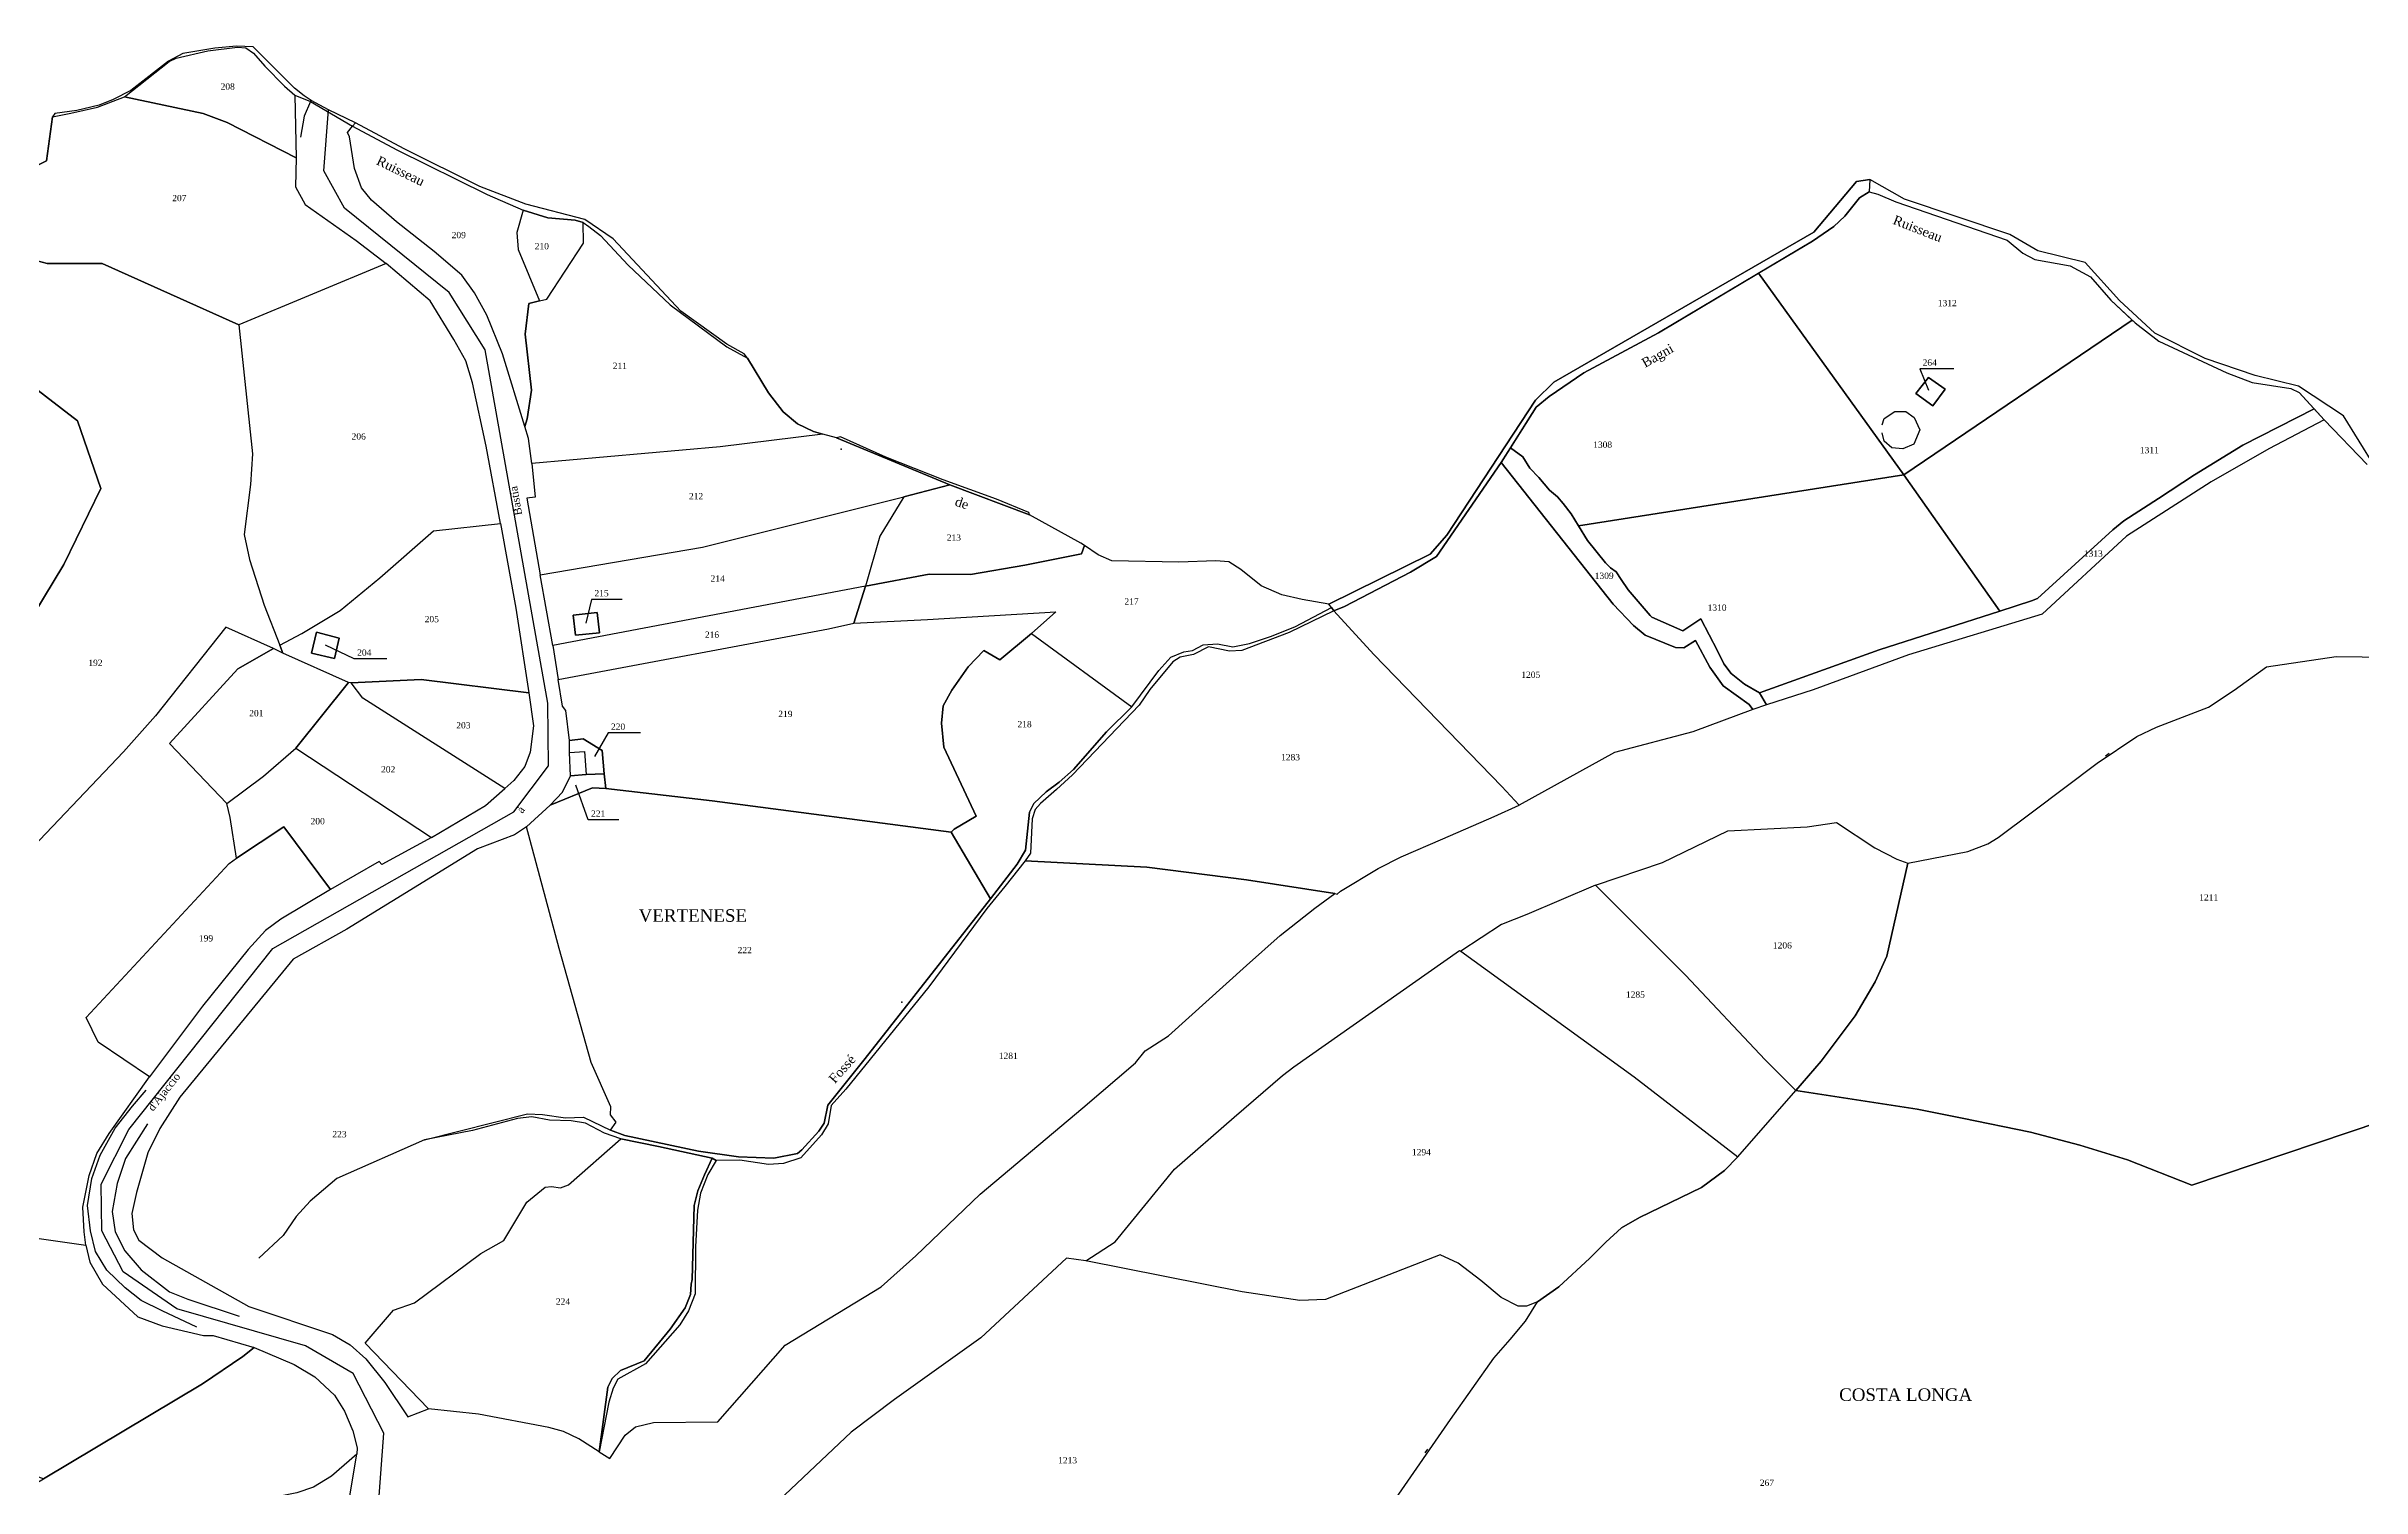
# Model space of a CAD drawing. Extents: x 1206804 to 1210977, y 6152742 to 6157901.
# Drawn here: x 1207982 to 1208721, y 6155257 to 6155716 of the extents above; entities that cross this region are included whole.
import ezdxf

# ---------------------------------------------------------------- set-up
doc = ezdxf.new("R2010")
doc.units = 0
doc.linetypes.add('CONTINU', pattern=[0])
doc.layers.get('0').update_dxf_attribs({"linetype": 'CONTINU'})
for name, color, linetype in [('1FLECHEFL', 7, 'CONTINU'), ('1LIEUDIT', 7, 'CONTINU'), ('1PARCELLE', 7, 'CONTINU'), ('1SUBDSECT', 7, 'CONTINU'), ('1TRONFLUV', 7, 'CONTINU'), ('1TROUPARCELLE', 7, 'CONTINU'), ('1ZONCOMM', 7, 'CONTINU'), ('3BATIDUR', 7, 'CONTINU'), ('3FISCLINE', 7, 'CONTINUOUS'), ('3FLECHEPAR', 7, 'CONTINU'), ('3LIEUDITTEX', 7, 'CONTINU'), ('3MURNONMI', 7, 'CONTINU'), ('3PARCELLETEX', 7, 'CONTINU'), ('3PONT', 7, 'CONTINU'), ('3SENTIER', 7, 'CONTINU'), ('3TOPOLINE', 7, 'CONTINU'), ('3TRONFLUVTEX', 7, 'CONTINU'), ('3ZONCOMMTEX', 7, 'CONTINU')]:
    doc.layers.add(name, color=color, linetype=linetype)
doc.styles.get("Standard").update_dxf_attribs({"font": 'Times New Roman'})

# ---------------------------------------------------------------- blocks, each defined once
blk = doc.blocks.new('MURNOMI')
blk.add_line((-0.75, 0.5), (0.75, 0.5))
blk = doc.blocks.new('FLECHRU1')
blk.add_point((0, 0))

msp = doc.modelspace()

# ---------------------------------------------------------------- linework, layer by layer
at = {"layer": '1LIEUDIT'}
for points in [[(1208724.78, 6155582.36), (1208714.77, 6155598.55), (1208700.48, 6155607.96), (1208686.61, 6155611.38), (1208670.63, 6155616.81), (1208654.61, 6155624.9), (1208643.4, 6155635.27), (1208632.36, 6155647.38), (1208617.36, 6155651.14), (1208608.44, 6155656.32), (1208574.82, 6155667.66), (1208563.77, 6155673.92), (1208559.46, 6155673.27), (1208545.91, 6155657.07), (1208463.01, 6155609.24), (1208457.1, 6155603.51), (1208428.86, 6155560.48), (1208423.58, 6155554.35), (1208391.17, 6155538.4), (1208382.73, 6155539.89), (1208376.18, 6155541.44), (1208369.59, 6155544.31), (1208363.13, 6155549.51), (1208359.34, 6155551.93), (1208355.17, 6155552.22), (1208343.37, 6155551.78), (1208322.04, 6155552.21), (1208317.65, 6155554.2), (1208313.32, 6155557.14), (1208312.17, 6155557.93), (1208295.71, 6155566.92), (1208295.52, 6155567.66), (1208285.23, 6155571.91), (1208268.26, 6155578.12), (1208249.96, 6155585.33), (1208235.48, 6155591.85), (1208234.18, 6155591.44), (1208229.86, 6155592.66), (1208226.9, 6155593.53), (1208221.82, 6155595.9), (1208217.22, 6155599.82), (1208212.48, 6155605.87), (1208205.8, 6155616.9), (1208204.72, 6155618.26), (1208199.25, 6155621.38), (1208184.61, 6155631.92), (1208162.96, 6155654.93), (1208153.98, 6155661.18), (1208135.15, 6155666.03), (1208120.43, 6155671.66), (1208096.36, 6155683.67), (1208080.78, 6155692.01), (1208072.2, 6155696.11), (1208066.65, 6155699.13), (1208064.48, 6155700.54), (1208061.4, 6155703.03), (1208048.18, 6155716.17), (1208042.87, 6155716.39), (1208035.96, 6155715.83), (1208025.81, 6155714.07), (1208021.19, 6155711.67), (1208009.21, 6155702.31), (1208003.52, 6155699.46), (1207999.09, 6155697.66), (1207991.92, 6155695.9), (1207984.93, 6155694.98), (1207984.24, 6155693.88), (1207982.31, 6155679.8), (1207971.58, 6155674.44)], [(1208412.56, 6155253.13), (1208429.98, 6155278.34), (1208443.79, 6155297.87), (1208449.03, 6155303.82), (1208453.92, 6155309.67), (1208457.78, 6155315.9), (1208464.57, 6155320.67), (1208474.47, 6155329.8), (1208479.51, 6155334.92), (1208484.59, 6155339.43), (1208490.26, 6155342.78), (1208510.11, 6155352.34), (1208517.43, 6155357.79), (1208521.6, 6155362.09), (1208540.17, 6155383.25), (1208548.18, 6155392.66), (1208559.06, 6155407.06), (1208565.46, 6155417.99), (1208569.18, 6155426.1), (1208575.85, 6155455.8), (1208594.95, 6155459.48), (1208601.35, 6155462.02), (1208604.65, 6155464.02), (1208615.6, 6155472.22), (1208636.24, 6155487.72), (1208648.94, 6155496.21), (1208655.18, 6155499.24), (1208671.75, 6155505.54), (1208679.95, 6155510.97), (1208690.21, 6155518.43), (1208712.48, 6155521.7), (1208737.48, 6155521.45)], [(1208412.56, 6155253.13), (1208429.98, 6155278.34), (1208443.79, 6155297.87), (1208449.03, 6155303.82), (1208453.92, 6155309.67), (1208457.78, 6155315.9), (1208464.57, 6155320.67), (1208474.47, 6155329.8), (1208479.51, 6155334.92), (1208484.59, 6155339.43), (1208490.26, 6155342.78), (1208510.11, 6155352.34), (1208517.43, 6155357.79), (1208521.6, 6155362.09), (1208540.17, 6155383.25), (1208548.18, 6155392.66), (1208559.06, 6155407.06), (1208565.46, 6155417.99), (1208569.18, 6155426.1), (1208575.85, 6155455.8), (1208594.95, 6155459.48), (1208601.35, 6155462.02), (1208604.65, 6155464.02), (1208615.6, 6155472.22), (1208636.24, 6155487.72), (1208648.94, 6155496.21), (1208655.18, 6155499.24), (1208671.75, 6155505.54), (1208679.95, 6155510.97), (1208690.21, 6155518.43), (1208712.48, 6155521.7), (1208737.48, 6155521.45)]]:
    msp.add_lwpolyline(points, dxfattribs=at)
at = {"layer": '1PARCELLE'}
for points in [[(1208061.94, 6155680.76), (1208039.88, 6155692.06), (1208032.26, 6155694.97), (1208007.12, 6155700.31), (1208021.37, 6155711.53), (1208023.61, 6155712.63), (1208033.76, 6155714.91), (1208043.21, 6155716.08), (1208045.86, 6155715.88), (1208048.33, 6155714.21), (1208051.89, 6155710.05), (1208058.15, 6155703.62), (1208061.51, 6155700.82), (1208061.94, 6155680.76)], [(1207950.01, 6155660.86), (1207965.56, 6155671.19), (1207971.58, 6155674.44), (1207982.31, 6155679.8), (1207984.24, 6155693.88), (1207990.02, 6155695.06), (1207998.54, 6155696.96), (1208007.12, 6155700.31), (1208032.26, 6155694.97), (1208039.88, 6155692.06), (1208061.94, 6155680.76), (1208061.66, 6155671.59), (1208064.72, 6155665.97), (1208081.04, 6155654.46), (1208090.6, 6155647.06), (1208043.6, 6155627.5), (1208000.08, 6155647.11), (1207982.51, 6155647.07), (1207977.76, 6155648.42), (1207961.04, 6155655.81), (1207950.01, 6155660.86)], [(1208134.87, 6155595.14), (1208127.7, 6155618.27), (1208122.69, 6155630.65), (1208118.8, 6155637.78), (1208114.69, 6155643.33), (1208105.89, 6155650.97), (1208093.93, 6155660.43), (1208085.9, 6155667.31), (1208082.69, 6155671.27), (1208080.51, 6155677.4), (1208078.88, 6155687.46), (1208078.23, 6155688.87), (1208079.85, 6155690.94), (1208094.03, 6155683.34), (1208122.77, 6155669.07), (1208134.32, 6155664.07), (1208132.3, 6155656.94), (1208132.72, 6155651.57), (1208139.55, 6155635.15), (1208136.11, 6155634.32), (1208134.98, 6155624.53), (1208136.93, 6155606.72), (1208135.56, 6155597.51), (1208134.87, 6155595.14)], [(1208134.32, 6155664.07), (1208132.3, 6155656.94), (1208132.72, 6155651.57), (1208139.55, 6155635.15), (1208141.79, 6155635.69), (1208153.53, 6155653.6), (1208153.4, 6155660.16), (1208150.85, 6155660.89), (1208142.14, 6155661.7), (1208134.32, 6155664.07)], [(1208528.21, 6155644), (1208545.43, 6155654.27), (1208552.29, 6155658.93), (1208555.78, 6155662.17), (1208560.46, 6155668.06), (1208563.54, 6155669.93), (1208566.25, 6155669.22), (1208572.05, 6155666.72), (1208607.5, 6155654.55), (1208612.52, 6155650.44), (1208616.38, 6155648.42), (1208627.62, 6155646.4), (1208634.16, 6155642.82), (1208640.58, 6155635.36), (1208647.37, 6155629.06), (1208574.63, 6155579.69), (1208528.21, 6155644)], [(1208205.8, 6155616.9), (1208212.48, 6155605.87), (1208217.22, 6155599.82), (1208221.82, 6155595.9), (1208226.9, 6155593.53), (1208229.86, 6155592.66), (1208197.11, 6155588.65), (1208137.06, 6155583.26), (1208135.94, 6155591.28), (1208134.87, 6155595.14), (1208135.56, 6155597.51), (1208136.93, 6155606.72), (1208134.98, 6155624.53), (1208136.11, 6155634.32), (1208139.55, 6155635.15), (1208141.79, 6155635.69), (1208153.53, 6155653.6), (1208153.4, 6155660.16), (1208155.19, 6155658.93), (1208158.95, 6155656.06), (1208167.74, 6155646.57), (1208181.17, 6155633.95), (1208199.24, 6155620.53), (1208205.8, 6155616.9)], [(1208043.6, 6155627.5), (1208048.01, 6155586.39), (1208047.32, 6155576.62), (1208045.29, 6155560.65), (1208047.05, 6155552.71), (1208051.69, 6155538.15), (1208056.73, 6155525.39), (1208063.74, 6155529.03), (1208075.88, 6155536.38), (1208088.6, 6155546.84), (1208105.66, 6155561.86), (1208127.08, 6155564.21), (1208122.54, 6155588.82), (1208118.16, 6155609.06), (1208115.98, 6155616.07), (1208112.2, 6155622.9), (1208104.63, 6155635.24), (1208090.6, 6155647.06), (1208043.6, 6155627.5)], [(1208470.82, 6155563.38), (1208468.51, 6155567.25), (1208465.98, 6155570.51), (1208464.09, 6155572.67), (1208461.62, 6155574.79), (1208458.16, 6155578.85), (1208455.35, 6155581.81), (1208453.07, 6155585.38), (1208449.17, 6155588.28), (1208457.38, 6155601.22), (1208461.51, 6155604.71), (1208472.57, 6155612.19), (1208496.32, 6155624.98), (1208528.21, 6155644), (1208574.63, 6155579.69), (1208470.82, 6155563.38)], [(1208574.63, 6155579.69), (1208647.37, 6155629.06), (1208648.33, 6155628.16), (1208655.92, 6155622.32), (1208677.59, 6155612.24), (1208685.7, 6155609.09), (1208697.96, 6155607.24), (1208700.62, 6155605.97), (1208705.41, 6155600.76), (1208682.69, 6155589.12), (1208667.27, 6155579.64), (1208655.75, 6155572.17), (1208644.76, 6155565.02), (1208641.23, 6155562.17), (1208617.25, 6155540.26), (1208615.29, 6155539.54), (1208605.18, 6155536.2), (1208574.63, 6155579.69)], [(1208578.42, 6155605.65), (1208582.42, 6155610.78), (1208587.79, 6155607.02), (1208583.83, 6155601.72), (1208578.42, 6155605.65)], [(1208605.18, 6155536.2), (1208615.29, 6155539.54), (1208617.25, 6155540.26), (1208641.23, 6155562.17), (1208644.76, 6155565.02), (1208655.75, 6155572.17), (1208667.27, 6155579.64), (1208682.69, 6155589.12), (1208705.41, 6155600.76), (1208708.61, 6155597.28), (1208690.97, 6155588.03), (1208672.57, 6155577.4), (1208645.6, 6155560.15), (1208618.71, 6155535.2), (1208576.1, 6155522.25), (1208545.65, 6155511.15), (1208530.76, 6155506.28), (1208528.56, 6155510.1), (1208566.68, 6155523.85), (1208605.18, 6155536.2)], [(1208234.18, 6155591.44), (1208229.86, 6155592.66), (1208197.11, 6155588.65), (1208137.06, 6155583.26), (1208138.09, 6155572.52), (1208135.5, 6155572.29), (1208139.72, 6155547.77), (1208191.53, 6155556.57), (1208255.69, 6155572.66), (1208270.32, 6155576.47), (1208234.18, 6155591.44)], [(1208451.93, 6155474.28), (1208446.37, 6155480.22), (1208405.62, 6155522.38), (1208392.83, 6155536.29), (1208396.21, 6155537.72), (1208417.29, 6155548.63), (1208425.55, 6155553.61), (1208446.22, 6155583.65), (1208481.94, 6155538.41), (1208488.42, 6155531.57), (1208492.11, 6155528.52), (1208501.82, 6155524.59), (1208504.44, 6155524.49), (1208508.15, 6155526.83), (1208512.72, 6155518.35), (1208517.01, 6155512.36), (1208525.26, 6155506.45), (1208526.41, 6155504.86), (1208507.29, 6155497.7), (1208482.31, 6155491.09), (1208451.93, 6155474.28)], [(1208525.26, 6155506.45), (1208517.01, 6155512.36), (1208512.72, 6155518.35), (1208508.15, 6155526.83), (1208504.44, 6155524.49), (1208501.82, 6155524.59), (1208492.11, 6155528.52), (1208488.42, 6155531.57), (1208481.94, 6155538.41), (1208446.22, 6155583.65), (1208449.17, 6155588.28), (1208453.07, 6155585.38), (1208455.35, 6155581.81), (1208458.16, 6155578.85), (1208461.62, 6155574.79), (1208464.09, 6155572.67), (1208465.98, 6155570.51), (1208468.51, 6155567.25), (1208470.82, 6155563.38), (1208473.75, 6155558.71), (1208479.46, 6155551.64), (1208481.01, 6155550.04), (1208482.83, 6155548.74), (1208484.46, 6155546.27), (1208486.71, 6155542.97), (1208493.64, 6155534.86), (1208494.26, 6155534.32), (1208504.08, 6155529.88), (1208509.84, 6155533.76), (1208515.2, 6155523.5), (1208517.23, 6155519.34), (1208519.47, 6155516.34), (1208523.75, 6155512.92), (1208528.56, 6155510.1), (1208530.76, 6155506.28), (1208526.41, 6155504.86), (1208525.26, 6155506.45)], [(1208313.32, 6155557.14), (1208312.17, 6155557.93), (1208295.71, 6155566.92), (1208270.32, 6155576.47), (1208255.69, 6155572.66), (1208248.08, 6155560.16), (1208243.42, 6155544.17), (1208263.72, 6155548.02), (1208276.91, 6155547.85), (1208294.22, 6155550.9), (1208312.36, 6155554.5), (1208313.32, 6155557.14)], [(1208528.56, 6155510.1), (1208523.75, 6155512.92), (1208519.47, 6155516.34), (1208517.23, 6155519.34), (1208515.2, 6155523.5), (1208509.84, 6155533.76), (1208504.08, 6155529.88), (1208494.26, 6155534.32), (1208493.64, 6155534.86), (1208486.71, 6155542.97), (1208484.46, 6155546.27), (1208482.83, 6155548.74), (1208481.01, 6155550.04), (1208479.46, 6155551.64), (1208473.75, 6155558.71), (1208470.82, 6155563.38), (1208574.63, 6155579.69), (1208605.18, 6155536.2), (1208566.68, 6155523.85), (1208528.56, 6155510.1)], [(1208139.72, 6155547.77), (1208191.53, 6155556.57), (1208255.69, 6155572.66), (1208248.08, 6155560.16), (1208243.42, 6155544.17), (1208143.75, 6155525.19), (1208139.72, 6155547.77)], [(1208101.77, 6155514.38), (1208079.46, 6155513.28), (1208078.6, 6155513.4), (1208057.69, 6155522.79), (1208056.73, 6155525.39), (1208063.74, 6155529.03), (1208075.88, 6155536.38), (1208088.6, 6155546.84), (1208105.66, 6155561.86), (1208127.08, 6155564.21), (1208131.99, 6155537.14), (1208136.13, 6155510.13), (1208101.77, 6155514.38)], [(1208391.17, 6155538.4), (1208382.73, 6155539.89), (1208376.18, 6155541.44), (1208369.59, 6155544.31), (1208363.13, 6155549.51), (1208359.34, 6155551.93), (1208355.17, 6155552.22), (1208343.37, 6155551.78), (1208322.04, 6155552.21), (1208317.65, 6155554.2), (1208313.32, 6155557.14), (1208312.36, 6155554.5), (1208294.22, 6155550.9), (1208276.91, 6155547.85), (1208263.72, 6155548.02), (1208243.42, 6155544.17), (1208239.75, 6155532.36), (1208263.27, 6155533.51), (1208304.17, 6155536.03), (1208296.45, 6155529.09), (1208328.44, 6155505.64), (1208337.04, 6155517.22), (1208340.78, 6155521.57), (1208344.99, 6155523.21), (1208347.76, 6155523.64), (1208351.1, 6155525.46), (1208355.72, 6155525.76), (1208360.65, 6155524.8), (1208365.89, 6155525.84), (1208372.98, 6155528.21), (1208380.63, 6155531.29), (1208392.04, 6155537.4), (1208391.17, 6155538.4)], [(1208243.42, 6155544.17), (1208143.75, 6155525.19), (1208145.48, 6155514.35), (1208231.67, 6155530.61), (1208239.75, 6155532.36), (1208243.42, 6155544.17)], [(1208270.78, 6155465.65), (1208194.6, 6155475.73), (1208160.6, 6155479.63), (1208160.14, 6155484.28), (1208159.51, 6155491.73), (1208153.42, 6155495.5), (1208149.02, 6155494.91), (1208147.92, 6155504.5), (1208146.79, 6155505.91), (1208145.48, 6155514.35), (1208231.67, 6155530.61), (1208239.75, 6155532.36), (1208263.27, 6155533.51), (1208304.17, 6155536.03), (1208296.45, 6155529.09), (1208286.27, 6155520.63), (1208281.15, 6155523.6), (1208276.21, 6155518.47), (1208271.02, 6155511.01), (1208268.22, 6155505.95), (1208267.66, 6155500.51), (1208268.46, 6155492.83), (1208278.78, 6155470.81), (1208271.69, 6155466.67), (1208270.78, 6155465.65)], [(1208158.61, 6155529.32), (1208157.86, 6155535.72), (1208150.26, 6155534.88), (1208150.98, 6155528.56), (1208158.61, 6155529.32)], [(1208294.42, 6155456.59), (1208333.22, 6155454.51), (1208364.93, 6155450.46), (1208393.12, 6155446.08), (1208393.83, 6155445.9), (1208394.99, 6155446.9), (1208406.94, 6155454.13), (1208414.32, 6155457.82), (1208427.52, 6155463.57), (1208443.9, 6155470.64), (1208451.93, 6155474.28), (1208446.37, 6155480.22), (1208405.62, 6155522.38), (1208392.83, 6155536.29), (1208378.54, 6155529.34), (1208363.44, 6155523.63), (1208359.58, 6155523.39), (1208352.84, 6155524.83), (1208348.07, 6155522.32), (1208343.81, 6155521.52), (1208341.42, 6155520.07), (1208334.16, 6155511.25), (1208330.74, 6155506.23), (1208309.48, 6155483.96), (1208304.37, 6155479.26), (1208299.22, 6155474.88), (1208297.57, 6155472.92), (1208296.63, 6155469.98), (1208296.12, 6155458.98), (1208294.42, 6155456.59)], [(1208057.69, 6155522.79), (1208054.64, 6155524.24), (1208043.25, 6155517.8), (1208021.49, 6155493.94), (1208039.8, 6155474.87), (1208051.45, 6155483.59), (1208061.81, 6155492.46), (1208078.6, 6155513.4), (1208057.69, 6155522.79)], [(1208075.6, 6155527.62), (1208068.42, 6155529.52), (1208066.79, 6155522.78), (1208074.11, 6155521.05), (1208075.6, 6155527.62)], [(1208283.36, 6155444.45), (1208270.78, 6155465.65), (1208271.69, 6155466.67), (1208278.78, 6155470.81), (1208268.46, 6155492.83), (1208267.66, 6155500.51), (1208268.22, 6155505.95), (1208271.02, 6155511.01), (1208276.21, 6155518.47), (1208281.15, 6155523.6), (1208286.27, 6155520.63), (1208296.45, 6155529.09), (1208328.44, 6155505.64), (1208320.31, 6155497.67), (1208309.79, 6155485.71), (1208305.21, 6155481.63), (1208301.12, 6155478.6), (1208297.14, 6155474.79), (1208295.79, 6155472.05), (1208294.52, 6155459.99), (1208291.87, 6155455.5), (1208283.36, 6155444.45)], [(1208079.46, 6155513.28), (1208078.6, 6155513.4), (1208061.81, 6155492.46), (1208105.04, 6155464), (1208122.28, 6155474.16), (1208128.43, 6155479.57), (1208083.17, 6155508.46), (1208079.46, 6155513.28)], [(1208079.46, 6155513.28), (1208101.77, 6155514.38), (1208136.13, 6155510.13), (1208137.57, 6155499.59), (1208136.54, 6155491.22), (1208134.85, 6155486.62), (1208131.33, 6155482.14), (1208128.43, 6155479.57), (1208083.17, 6155508.46), (1208079.46, 6155513.28)], [(1208149.02, 6155494.91), (1208153.42, 6155495.5), (1208159.51, 6155491.73), (1208160.14, 6155484.28), (1208154.35, 6155484.06), (1208149.4, 6155483.69), (1208149.07, 6155491.06), (1208149.02, 6155494.91)], [(1208061.81, 6155492.46), (1208105.04, 6155464), (1208089.19, 6155455.33), (1208088.36, 6155456.37), (1208072.9, 6155447.36), (1208057.95, 6155467.4), (1208042.82, 6155457.43), (1208040.87, 6155470.41), (1208039.8, 6155474.87), (1208051.45, 6155483.59), (1208061.81, 6155492.46)], [(1208162.09, 6155370.65), (1208163.93, 6155373.21), (1208162.17, 6155375.55), (1208162.29, 6155378.07), (1208156.02, 6155392.26), (1208145.75, 6155428.61), (1208135.38, 6155467.41), (1208142.9, 6155474.27), (1208156.45, 6155479.88), (1208160.6, 6155479.63), (1208194.6, 6155475.73), (1208270.78, 6155465.65), (1208283.36, 6155444.45), (1208243.39, 6155393.44), (1208231.45, 6155378.64), (1208230.31, 6155372.91), (1208228.61, 6155370.35), (1208223.21, 6155364.38), (1208221.78, 6155363.15), (1208214.19, 6155361.75), (1208202.95, 6155362.16), (1208190.22, 6155363.93), (1208166.73, 6155368.9), (1208162.09, 6155370.65)], [(1208160.6, 6155479.63), (1208156.45, 6155479.88), (1208142.9, 6155474.27), (1208146.81, 6155478.43), (1208149.4, 6155483.69), (1208154.35, 6155484.06), (1208160.14, 6155484.28), (1208160.6, 6155479.63)], [(1208042.82, 6155457.43), (1208057.95, 6155467.4), (1208072.9, 6155447.36), (1208057.05, 6155437.94), (1208052.13, 6155434.32), (1208046.63, 6155428.25), (1208032.07, 6155410.21), (1208015.08, 6155387.64), (1207998.76, 6155398.69), (1207994.92, 6155406.61), (1208040.49, 6155455.7), (1208042.82, 6155457.43)], [(1208097.54, 6155279.17), (1208104.08, 6155281.72), (1208083.89, 6155302.72), (1208092.96, 6155313.25), (1208099.68, 6155315.6), (1208120.81, 6155331.27), (1208128.17, 6155335.4), (1208135.46, 6155347.67), (1208141.28, 6155352.4), (1208143.36, 6155352.69), (1208146.21, 6155352.23), (1208148.71, 6155353.22), (1208165.47, 6155367.84), (1208160.24, 6155369.66), (1208154.2, 6155372.9), (1208149.63, 6155373.65), (1208142.69, 6155373.82), (1208137.09, 6155374.9), (1208132.46, 6155374.4), (1208118.13, 6155370.55), (1208102.86, 6155367.57), (1208135.72, 6155375.79), (1208140.43, 6155375.63), (1208147.84, 6155374.56), (1208153.54, 6155374.82), (1208162.09, 6155370.65), (1208163.93, 6155373.21), (1208162.17, 6155375.55), (1208162.29, 6155378.07), (1208156.02, 6155392.26), (1208145.75, 6155428.61), (1208135.38, 6155467.41), (1208131.53, 6155464.89), (1208119.72, 6155460.42), (1208078.06, 6155434.71), (1208060.95, 6155425.22), (1208024.79, 6155381.16), (1208018.46, 6155371.12), (1208014.6, 6155363.4), (1208010.95, 6155350.79), (1208009.51, 6155344.02), (1208009.98, 6155338.79), (1208011.72, 6155335.54), (1208019.19, 6155329.88), (1208046.78, 6155314.37), (1208073.51, 6155305.47), (1208079.14, 6155302.16), (1208084.16, 6155297.66), (1208090.17, 6155290.17), (1208097.54, 6155279.17)], [(1208553.06, 6155468.81), (1208565.36, 6155460.67), (1208572.3, 6155457.12), (1208575.85, 6155455.8), (1208569.18, 6155426.1), (1208565.46, 6155417.99), (1208559.06, 6155407.06), (1208548.18, 6155392.66), (1208540.17, 6155383.25), (1208530.37, 6155393.08), (1208504.92, 6155420.11), (1208476.26, 6155448.83), (1208497.61, 6155455.97), (1208518.5, 6155466.1), (1208543.74, 6155467.41), (1208553.06, 6155468.81)], [(1208259.49, 6155330.57), (1208280.05, 6155350.17), (1208312.74, 6155377.71), (1208329.6, 6155392.08), (1208332.65, 6155395.9), (1208340.05, 6155400.71), (1208365, 6155423.13), (1208375.7, 6155432.75), (1208386.77, 6155441.43), (1208393.12, 6155446.08), (1208364.93, 6155450.46), (1208333.22, 6155454.51), (1208294.42, 6155456.59), (1208287.87, 6155448.39), (1208282.18, 6155441.34), (1208263.62, 6155416.39), (1208237.15, 6155383.75), (1208232.53, 6155378.47), (1208231.59, 6155372.7), (1208229.42, 6155369.1), (1208222.83, 6155361.76), (1208217.28, 6155360.03), (1208212.56, 6155359.71), (1208203.4, 6155361.09), (1208195.79, 6155360.99), (1208193.21, 6155356.54), (1208190.86, 6155350.55), (1208189.84, 6155345.15), (1208189.25, 6155333.45), (1208189.14, 6155318.44), (1208187.06, 6155313.01), (1208184.25, 6155308.5), (1208173.32, 6155296.08), (1208164.46, 6155291.24), (1208162.96, 6155288.33), (1208161.57, 6155283.86), (1208158.56, 6155268.02), (1208161.91, 6155265.89), (1208166.77, 6155273.37), (1208170.16, 6155276.01), (1208175.9, 6155277.36), (1208196.38, 6155277.6), (1208217.89, 6155302.09), (1208248.45, 6155320.65), (1208259.49, 6155330.57)], [(1208521.6, 6155362.09), (1208540.17, 6155383.25), (1208530.37, 6155393.08), (1208504.92, 6155420.11), (1208476.26, 6155448.83), (1208454.33, 6155439.42), (1208446.24, 6155436.28), (1208433.36, 6155427.69), (1208488.6, 6155387.66), (1208521.6, 6155362.09)], [(1208457.78, 6155315.9), (1208454.29, 6155314.47), (1208451.6, 6155314.53), (1208446.21, 6155317.22), (1208439.72, 6155322.64), (1208432.43, 6155328.18), (1208426.73, 6155330.91), (1208390.14, 6155316.59), (1208382, 6155316.25), (1208363.59, 6155319.09), (1208313.75, 6155328.94), (1208323.07, 6155334.99), (1208342, 6155358.16), (1208361.06, 6155374.75), (1208376.47, 6155388.08), (1208380.01, 6155390.87), (1208432.88, 6155427.99), (1208433.36, 6155427.69), (1208488.6, 6155387.66), (1208521.6, 6155362.09), (1208517.43, 6155357.79), (1208510.11, 6155352.34), (1208490.26, 6155342.78), (1208484.59, 6155339.43), (1208479.51, 6155334.92), (1208474.47, 6155329.8), (1208464.57, 6155320.67), (1208457.78, 6155315.9)], [(1208158.56, 6155268.02), (1208152.06, 6155272.14), (1208147.13, 6155274.5), (1208142.48, 6155275.73), (1208120.03, 6155280.06), (1208104.08, 6155281.72), (1208083.89, 6155302.72), (1208092.96, 6155313.25), (1208099.68, 6155315.6), (1208120.81, 6155331.27), (1208128.17, 6155335.4), (1208135.46, 6155347.67), (1208141.28, 6155352.4), (1208143.36, 6155352.69), (1208146.21, 6155352.23), (1208148.71, 6155353.22), (1208165.47, 6155367.84), (1208177.42, 6155365.42), (1208194.57, 6155361.66), (1208192.12, 6155356.33), (1208190.01, 6155351.31), (1208188.85, 6155346.6), (1208188.15, 6155323.04), (1208187.89, 6155321.46), (1208187.66, 6155318.24), (1208185.97, 6155313.92), (1208181.15, 6155307.12), (1208172.87, 6155297.02), (1208165.33, 6155293.91), (1208162.63, 6155291.37), (1208161.25, 6155288.62), (1208158.56, 6155268.02)], [(1207957.11, 6155339.24), (1207963.16, 6155338.36), (1207963.06, 6155327.13), (1207968.24, 6155327.06), (1207968.76, 6155337.65), (1207994.81, 6155333.96), (1207996.07, 6155328.5), (1208000.1, 6155321.49), (1208011.43, 6155311.09), (1208019.16, 6155308.16), (1208032.33, 6155305.17), (1208035.38, 6155305.14), (1208048.54, 6155301.31), (1208044.87, 6155298.4), (1208031.99, 6155289.76), (1207981.29, 6155259.39), (1207948.29, 6155270.99), (1207935.76, 6155293.15), (1207953.2, 6155322.81), (1207957.11, 6155339.24)], [(1207958.59, 6155197.51), (1207934.67, 6155233.15), (1207955.87, 6155244.46), (1207981.29, 6155259.39), (1208031.99, 6155289.76), (1208044.87, 6155298.4), (1208048.54, 6155301.31), (1208061.27, 6155295.91), (1208067.81, 6155291.94), (1208074.14, 6155286.13), (1208077.29, 6155280.96), (1208079.97, 6155274.75), (1208081.32, 6155269.32), (1208081.27, 6155267.32), (1208073.15, 6155260.23), (1208067.43, 6155256.79), (1208062.09, 6155254.92), (1208049.32, 6155252.35), (1208047.8, 6155248.43), (1208006.16, 6155217.71), (1207973.28, 6155194.71), (1207967.7, 6155197.61), (1207964, 6155198.48), (1207958.59, 6155197.51)], [(1208081.27, 6155267.32), (1208073.15, 6155260.23), (1208067.43, 6155256.79), (1208062.09, 6155254.92), (1208049.32, 6155252.35), (1208047.8, 6155248.43), (1208046.32, 6155243.79), (1208033.84, 6155223.32), (1208020.6, 6155185.05), (1208020.52, 6155176.44), (1208061.62, 6155166.47), (1208066.25, 6155181.27), (1208070.84, 6155197.29), (1208078.61, 6155251.39), (1208081.27, 6155267.32)]]:
    msp.add_lwpolyline(points, close=True, dxfattribs=at)
for points in [[(1207977.76, 6155648.42), (1207982.51, 6155647.07), (1208000.08, 6155647.11), (1208043.6, 6155627.5), (1208048.01, 6155586.39), (1208047.32, 6155576.62), (1208045.29, 6155560.65), (1208047.05, 6155552.71), (1208051.69, 6155538.15), (1208056.73, 6155525.39), (1208057.69, 6155522.79), (1208054.64, 6155524.24), (1208039.43, 6155531.14), (1208016.99, 6155502.84), (1208006.8, 6155491.3), (1207971.82, 6155454.52)], [(1207954.98, 6155625.51), (1207992.2, 6155596.88), (1207999.61, 6155575.34), (1207987.8, 6155551.12), (1207974.84, 6155529.59)], [(1207974.84, 6155529.59), (1207987.8, 6155551.12), (1207999.61, 6155575.34), (1207992.2, 6155596.88), (1207954.98, 6155625.51)], [(1207968.76, 6155337.65), (1207994.81, 6155333.96), (1207994.25, 6155338.16), (1207993.86, 6155346.1), (1207995.93, 6155356.19), (1207998.34, 6155363.23), (1208002.28, 6155369.54), (1208015.08, 6155387.64), (1207998.76, 6155398.69), (1207994.92, 6155406.61), (1208040.49, 6155455.7), (1208042.82, 6155457.43), (1208040.87, 6155470.41), (1208039.8, 6155474.87), (1208021.49, 6155493.94), (1208043.25, 6155517.8), (1208054.64, 6155524.24), (1208054.64, 6155524.24), (1208039.43, 6155531.14), (1208016.99, 6155502.84), (1208006.8, 6155491.3), (1207971.82, 6155454.52)], [(1208726.34, 6155373.32), (1208666.46, 6155353.1), (1208645.89, 6155361.2), (1208630.74, 6155365.86), (1208615.01, 6155369.98), (1208593.15, 6155374.43), (1208578.85, 6155377.3), (1208540.17, 6155383.25), (1208548.18, 6155392.66), (1208559.06, 6155407.06), (1208565.46, 6155417.99), (1208569.18, 6155426.1), (1208575.85, 6155455.8), (1208575.85, 6155455.8), (1208594.95, 6155459.48), (1208601.35, 6155462.02), (1208604.65, 6155464.02), (1208615.6, 6155472.22), (1208636.24, 6155487.72), (1208648.94, 6155496.21), (1208655.18, 6155499.24), (1208671.75, 6155505.54), (1208679.95, 6155510.97), (1208690.21, 6155518.43), (1208712.48, 6155521.7), (1208737.48, 6155521.45)], [(1208412.56, 6155253.13), (1208429.98, 6155278.34), (1208443.79, 6155297.87), (1208449.03, 6155303.82), (1208453.92, 6155309.67), (1208457.78, 6155315.9), (1208464.57, 6155320.67), (1208474.47, 6155329.8), (1208479.51, 6155334.92), (1208484.59, 6155339.43), (1208490.26, 6155342.78), (1208510.11, 6155352.34), (1208517.43, 6155357.79), (1208521.6, 6155362.09), (1208540.17, 6155383.25), (1208578.85, 6155377.3), (1208593.15, 6155374.43), (1208615.01, 6155369.98), (1208630.74, 6155365.86), (1208645.89, 6155361.2), (1208666.46, 6155353.1), (1208726.34, 6155373.32)], [(1208412.56, 6155253.13), (1208429.98, 6155278.34), (1208443.79, 6155297.87), (1208449.03, 6155303.82), (1208453.92, 6155309.67), (1208457.78, 6155315.9), (1208454.29, 6155314.47), (1208451.6, 6155314.53), (1208446.21, 6155317.22), (1208439.72, 6155322.64), (1208432.43, 6155328.18), (1208426.73, 6155330.91), (1208390.14, 6155316.59), (1208382, 6155316.25), (1208363.59, 6155319.09), (1208313.75, 6155328.94), (1208307.61, 6155329.76), (1208280.23, 6155304.41), (1208252.66, 6155284.69), (1208238.91, 6155274.33), (1208208.16, 6155245.23)]]:
    msp.add_lwpolyline(points, dxfattribs=at)
at = {"layer": '1SUBDSECT'}
msp.add_lwpolyline([(1208724.78, 6155582.36), (1208714.77, 6155598.55), (1208700.48, 6155607.96), (1208686.61, 6155611.38), (1208670.63, 6155616.81), (1208654.61, 6155624.9), (1208643.4, 6155635.27), (1208632.36, 6155647.38), (1208617.36, 6155651.14), (1208608.44, 6155656.32), (1208574.82, 6155667.66), (1208563.77, 6155673.92), (1208559.46, 6155673.27), (1208545.91, 6155657.07), (1208463.01, 6155609.24), (1208457.1, 6155603.51), (1208428.86, 6155560.48), (1208423.58, 6155554.35), (1208391.17, 6155538.4), (1208382.73, 6155539.89), (1208376.18, 6155541.44), (1208369.59, 6155544.31), (1208363.13, 6155549.51), (1208359.34, 6155551.93), (1208355.17, 6155552.22), (1208343.37, 6155551.78), (1208322.04, 6155552.21), (1208317.65, 6155554.2), (1208313.32, 6155557.14), (1208312.17, 6155557.93), (1208295.71, 6155566.92), (1208295.52, 6155567.66), (1208285.23, 6155571.91), (1208268.26, 6155578.12), (1208249.96, 6155585.33), (1208235.48, 6155591.85), (1208234.18, 6155591.44), (1208229.86, 6155592.66), (1208226.9, 6155593.53), (1208221.82, 6155595.9), (1208217.22, 6155599.82), (1208212.48, 6155605.87), (1208205.8, 6155616.9), (1208204.72, 6155618.26), (1208199.25, 6155621.38), (1208184.61, 6155631.92), (1208162.96, 6155654.93), (1208153.98, 6155661.18), (1208135.15, 6155666.03), (1208120.43, 6155671.66), (1208096.36, 6155683.67), (1208080.78, 6155692.01), (1208072.2, 6155696.11), (1208066.65, 6155699.13), (1208064.48, 6155700.54), (1208061.4, 6155703.03), (1208048.18, 6155716.17), (1208042.87, 6155716.39), (1208035.96, 6155715.83), (1208025.81, 6155714.07), (1208021.19, 6155711.67), (1208009.21, 6155702.31), (1208003.52, 6155699.46), (1207999.09, 6155697.66), (1207991.92, 6155695.9), (1207984.93, 6155694.98), (1207984.24, 6155693.88), (1207982.31, 6155679.8), (1207971.58, 6155674.44)], dxfattribs=at)
at = {"layer": '1TRONFLUV'}
for points in [[(1207984.24, 6155693.88), (1207990.02, 6155695.06), (1207998.54, 6155696.96), (1208007.12, 6155700.31), (1208021.37, 6155711.53), (1208023.61, 6155712.63), (1208033.76, 6155714.91), (1208043.21, 6155716.08), (1208045.86, 6155715.88), (1208048.33, 6155714.21), (1208051.89, 6155710.05), (1208058.15, 6155703.62), (1208061.51, 6155700.82), (1208066.45, 6155698.81), (1208066.65, 6155699.13), (1208064.48, 6155700.54), (1208061.4, 6155703.03), (1208048.18, 6155716.17), (1208042.87, 6155716.39), (1208035.96, 6155715.83), (1208025.81, 6155714.07), (1208021.19, 6155711.67), (1208009.21, 6155702.31), (1208003.52, 6155699.46), (1207999.09, 6155697.66), (1207991.92, 6155695.9), (1207984.93, 6155694.98), (1207984.24, 6155693.88)], [(1208079.85, 6155690.94), (1208094.03, 6155683.34), (1208122.77, 6155669.07), (1208134.32, 6155664.07), (1208142.14, 6155661.7), (1208150.85, 6155660.89), (1208153.4, 6155660.16), (1208155.19, 6155658.93), (1208158.95, 6155656.06), (1208167.74, 6155646.57), (1208181.17, 6155633.95), (1208199.24, 6155620.53), (1208205.8, 6155616.9), (1208204.72, 6155618.26), (1208199.25, 6155621.38), (1208184.61, 6155631.92), (1208162.96, 6155654.93), (1208153.98, 6155661.18), (1208135.15, 6155666.03), (1208120.43, 6155671.66), (1208096.36, 6155683.67), (1208080.78, 6155692.01), (1208079.85, 6155690.94)], [(1208392.04, 6155537.4), (1208391.17, 6155538.4), (1208423.58, 6155554.35), (1208428.86, 6155560.48), (1208457.1, 6155603.51), (1208463.01, 6155609.24), (1208545.91, 6155657.07), (1208559.46, 6155673.27), (1208563.77, 6155673.92), (1208563.54, 6155669.93), (1208560.46, 6155668.06), (1208555.78, 6155662.17), (1208552.29, 6155658.93), (1208545.43, 6155654.27), (1208496.32, 6155624.98), (1208472.57, 6155612.19), (1208461.51, 6155604.71), (1208457.38, 6155601.22), (1208446.22, 6155583.65), (1208425.55, 6155553.61), (1208417.29, 6155548.63), (1208396.21, 6155537.72), (1208392.83, 6155536.29), (1208392.04, 6155537.4)], [(1208295.71, 6155566.92), (1208295.52, 6155567.66), (1208285.23, 6155571.91), (1208268.26, 6155578.12), (1208249.96, 6155585.33), (1208235.48, 6155591.85), (1208234.18, 6155591.44), (1208270.32, 6155576.47), (1208295.71, 6155566.92)], [(1208392.83, 6155536.29), (1208378.54, 6155529.34), (1208363.44, 6155523.63), (1208359.58, 6155523.39), (1208352.84, 6155524.83), (1208348.07, 6155522.32), (1208343.81, 6155521.52), (1208341.42, 6155520.07), (1208334.16, 6155511.25), (1208330.74, 6155506.23), (1208309.48, 6155483.96), (1208304.37, 6155479.26), (1208299.22, 6155474.88), (1208297.57, 6155472.92), (1208296.63, 6155469.98), (1208296.12, 6155458.98), (1208294.42, 6155456.59), (1208287.87, 6155448.39), (1208282.18, 6155441.34), (1208263.62, 6155416.39), (1208237.15, 6155383.75), (1208232.53, 6155378.47), (1208231.59, 6155372.7), (1208229.42, 6155369.1), (1208222.83, 6155361.76), (1208217.28, 6155360.03), (1208212.56, 6155359.71), (1208203.4, 6155361.09), (1208195.79, 6155360.99), (1208194.57, 6155361.66), (1208177.42, 6155365.42), (1208165.47, 6155367.84), (1208160.24, 6155369.66), (1208154.2, 6155372.9), (1208149.63, 6155373.65), (1208142.69, 6155373.82), (1208137.09, 6155374.9), (1208132.46, 6155374.4), (1208118.13, 6155370.55), (1208102.86, 6155367.57), (1208135.72, 6155375.79), (1208140.43, 6155375.63), (1208147.84, 6155374.56), (1208153.54, 6155374.82), (1208162.09, 6155370.65), (1208166.73, 6155368.9), (1208190.22, 6155363.93), (1208202.95, 6155362.16), (1208214.19, 6155361.75), (1208221.78, 6155363.15), (1208223.21, 6155364.38), (1208228.61, 6155370.35), (1208230.31, 6155372.91), (1208231.45, 6155378.64), (1208243.39, 6155393.44), (1208283.36, 6155444.45), (1208291.87, 6155455.5), (1208294.52, 6155459.99), (1208295.79, 6155472.05), (1208297.14, 6155474.79), (1208301.12, 6155478.6), (1208305.21, 6155481.63), (1208309.79, 6155485.71), (1208320.31, 6155497.67), (1208328.44, 6155505.64), (1208337.04, 6155517.22), (1208340.78, 6155521.57), (1208344.99, 6155523.21), (1208347.76, 6155523.64), (1208351.1, 6155525.46), (1208355.72, 6155525.76), (1208360.65, 6155524.8), (1208365.89, 6155525.84), (1208372.98, 6155528.21), (1208380.63, 6155531.29), (1208392.04, 6155537.4), (1208392.83, 6155536.29)], [(1208195.79, 6155360.99), (1208193.21, 6155356.54), (1208190.86, 6155350.55), (1208189.84, 6155345.15), (1208189.25, 6155333.45), (1208189.14, 6155318.44), (1208187.06, 6155313.01), (1208184.25, 6155308.5), (1208173.32, 6155296.08), (1208164.46, 6155291.24), (1208162.96, 6155288.33), (1208161.57, 6155283.86), (1208158.56, 6155268.02), (1208161.25, 6155288.62), (1208162.63, 6155291.37), (1208165.33, 6155293.91), (1208172.87, 6155297.02), (1208181.15, 6155307.12), (1208185.97, 6155313.92), (1208187.66, 6155318.24), (1208187.89, 6155321.46), (1208188.15, 6155323.04), (1208188.85, 6155346.6), (1208190.01, 6155351.31), (1208192.12, 6155356.33), (1208194.57, 6155361.66), (1208195.79, 6155360.99)]]:
    msp.add_lwpolyline(points, close=True, dxfattribs=at)
msp.add_lwpolyline([(1208724.78, 6155582.36), (1208714.77, 6155598.55), (1208700.48, 6155607.96), (1208686.61, 6155611.38), (1208670.63, 6155616.81), (1208654.61, 6155624.9), (1208643.4, 6155635.27), (1208632.36, 6155647.38), (1208617.36, 6155651.14), (1208608.44, 6155656.32), (1208574.82, 6155667.66), (1208563.77, 6155673.92), (1208563.54, 6155669.93), (1208566.25, 6155669.22), (1208572.05, 6155666.72), (1208607.5, 6155654.55), (1208612.52, 6155650.44), (1208616.38, 6155648.42), (1208627.62, 6155646.4), (1208634.16, 6155642.82), (1208640.58, 6155635.36), (1208648.33, 6155628.16), (1208655.92, 6155622.32), (1208677.59, 6155612.24), (1208685.7, 6155609.09), (1208697.96, 6155607.24), (1208700.62, 6155605.97), (1208708.61, 6155597.28), (1208708.61, 6155597.28), (1208722.31, 6155583.02)], dxfattribs=at)
at = {"layer": '1TROUPARCELLE'}
for points in [[(1208578.42, 6155605.65), (1208582.42, 6155610.78), (1208587.79, 6155607.02), (1208583.83, 6155601.72), (1208578.42, 6155605.65)], [(1208150.26, 6155534.88), (1208157.86, 6155535.72), (1208158.61, 6155529.32), (1208150.98, 6155528.56), (1208150.26, 6155534.88)], [(1208066.79, 6155522.78), (1208068.42, 6155529.52), (1208075.6, 6155527.62), (1208074.11, 6155521.05), (1208066.79, 6155522.78)]]:
    msp.add_lwpolyline(points, close=True, dxfattribs=at)
at = {"layer": '1ZONCOMM'}
msp.add_lwpolyline([(1208018.87, 6154948.7), (1208029.4, 6154991.58), (1208087.44, 6155121.64), (1208083.56, 6155189.65), (1208089.9, 6155273.94), (1208080.07, 6155292.96), (1208064.9, 6155301.87), (1208023.87, 6155313.59), (1208006.71, 6155325.39), (1207999.95, 6155338.51), (1207999.71, 6155353.4), (1208008.56, 6155370.82), (1208054.5, 6155428.62), (1208131.36, 6155472.15), (1208142.35, 6155486.84), (1208142.19, 6155506.8), (1208122.12, 6155619.51), (1208110.64, 6155637.86), (1208077.36, 6155664.74), (1208070.71, 6155676.66), (1208072.2, 6155696.11)], dxfattribs=at)
at = {"layer": '3BATIDUR'}
for points in [[(1208578.42, 6155605.65), (1208583.83, 6155601.72), (1208587.79, 6155607.02), (1208582.42, 6155610.78), (1208578.42, 6155605.65)], [(1208150.26, 6155534.88), (1208150.98, 6155528.56), (1208158.61, 6155529.32), (1208157.86, 6155535.72), (1208150.26, 6155534.88)], [(1208066.79, 6155522.78), (1208068.42, 6155529.52), (1208075.6, 6155527.62), (1208074.11, 6155521.05), (1208066.79, 6155522.78)], [(1208154.35, 6155484.06), (1208149.4, 6155483.69), (1208149.07, 6155491.06), (1208153.88, 6155491.42), (1208154.35, 6155484.06)]]:
    msp.add_lwpolyline(points, close=True, dxfattribs=at)
at = {"layer": '3FISCLINE'}
msp.add_lwpolyline([(1208567.64, 6155595.68), (1208568.36, 6155597.63), (1208571.69, 6155599.9), (1208575.23, 6155599.93), (1208577.85, 6155598), (1208579.65, 6155594.06), (1208577.75, 6155589.46), (1208574.25, 6155588.03), (1208570.79, 6155588.29), (1208568.34, 6155590.47), (1208567.68, 6155593.05)], dxfattribs=at)
at = {"layer": '3FLECHEPAR'}
for points in [[(1208590.58, 6155613.47), (1208579.66, 6155613.49), (1208582.44, 6155606.69)], [(1208165.89, 6155539.91), (1208156.11, 6155539.93), (1208154.3, 6155532.32)], [(1208090.78, 6155520.98), (1208080.43, 6155521), (1208071.28, 6155525.32)], [(1208171.72, 6155497.33), (1208161.36, 6155497.35), (1208157.06, 6155489.86)], [(1208164.81, 6155469.6), (1208155.02, 6155469.62), (1208151.06, 6155480.68)]]:
    msp.add_lwpolyline(points, dxfattribs=at)
at = {"layer": '3PONT'}
msp.add_lwpolyline([(1208079.85, 6155690.94), (1208080.78, 6155692.01), (1208072.2, 6155696.11), (1208066.65, 6155699.13), (1208066.45, 6155698.81), (1208079.85, 6155690.94)], close=True, dxfattribs=at)
at = {"layer": '3SENTIER'}
for points in [[(1208066.45, 6155698.81), (1208064.5, 6155694.09), (1208063.3, 6155687.45)], [(1208030.25, 6155307.82), (1208019.15, 6155312.97), (1208012.44, 6155316.3), (1208007.36, 6155320.34), (1208001.55, 6155326), (1207997.9, 6155331.89), (1207996.26, 6155338.48), (1207995.31, 6155346.58), (1207996.76, 6155355.19), (1207999.38, 6155362.65), (1208004.19, 6155371.3), (1208009.72, 6155378.28), (1208014.05, 6155383.41)], [(1208014.54, 6155372.67), (1208007.5, 6155361.54), (1208004.83, 6155353.65), (1208003.18, 6155344.68), (1208004.21, 6155338.23), (1208007.28, 6155332.13), (1208012.43, 6155326.04), (1208021.53, 6155319.06), (1208027.39, 6155316.69), (1208043.68, 6155311.27)]]:
    msp.add_lwpolyline(points, dxfattribs=at)
at = {"layer": '3TOPOLINE'}
msp.add_lwpolyline([(1208102.86, 6155367.57), (1208074.85, 6155355.22), (1208066.34, 6155347.96), (1208061.95, 6155343.05), (1208057.75, 6155337.01), (1208049.97, 6155329.8)], dxfattribs=at)

# ---------------------------------------------------------------- block references
at = {"layer": '1FLECHEFL'}
for p, rotation in [((1208235.72, 6155587.86), 335.6), ((1208255.05, 6155411.47), 52.4)]:
    msp.add_blockref('FLECHRU1', p, dxfattribs=dict(at, rotation=rotation))
at = {"layer": '3MURNONMI'}
for p, rotation in [((1208639.77, 6155490.08), 33.9), ((1208422.82, 6155267.99), 55.4)]:
    msp.add_blockref('MURNOMI', p, dxfattribs=dict(at, rotation=rotation))

# ---------------------------------------------------------------- texts
at = {"layer": '3LIEUDITTEX'}
for s, p in [('VERTENESE', (1208171.11, 6155437.11)), ('COSTA LONGA', (1208553.95, 6155284.26))]:
    msp.add_text(s, height=4, dxfattribs=at).set_placement(p)
at = {"layer": '3PARCELLETEX'}
for s, p in [('208', (1208037.81, 6155702.56)), ('207', (1208022.38, 6155666.98)), ('209', (1208111.49, 6155655.18)), ('210', (1208137.98, 6155651.62)), ('1312', (1208585.42, 6155633.48)), ('211', (1208162.86, 6155613.45)), ('264', (1208580.58, 6155614.49)), ('206', (1208079.58, 6155590.93)), ('1308', (1208475.51, 6155588.31)), ('1311', (1208649.86, 6155586.57)), ('212', (1208187.16, 6155571.88)), ('213', (1208269.38, 6155558.67)), ('1313', (1208631.99, 6155553.6)), ('214', (1208194.05, 6155545.61)), ('1309', (1208476.01, 6155546.49)), ('215', (1208157.03, 6155540.93)), ('217', (1208326.03, 6155538.28)), ('1310', (1208512.01, 6155536.32)), ('205', (1208102.89, 6155532.67)), ('204', (1208081.35, 6155522)), ('216', (1208192.25, 6155527.7)), ('192', (1207995.63, 6155518.72)), ('1205', (1208452.59, 6155514.92)), ('201', (1208046.93, 6155502.66)), ('203', (1208112.96, 6155498.79)), ('219', (1208215.64, 6155502.41)), ('218', (1208291.93, 6155499.15)), ('220', (1208162.29, 6155498.35)), ('202', (1208088.98, 6155484.73)), ('1283', (1208375.99, 6155488.62)), ('221', (1208155.94, 6155470.62)), ('200', (1208066.5, 6155468.2)), ('1211', (1208668.79, 6155443.89)), ('199', (1208030.89, 6155430.83)), ('222', (1208202.68, 6155427.09)), ('1206', (1208532.83, 6155428.58)), ('1285', (1208485.97, 6155412.89)), ('1281', (1208285.98, 6155393.35)), ('223', (1208073.45, 6155368.35)), ('1294', (1208417.73, 6155362.63)), ('224', (1208144.72, 6155314.96)), ('1213', (1208304.89, 6155264.33)), ('267', (1208528.66, 6155257.16))]:
    msp.add_text(s, height=2, dxfattribs=at).set_placement(p)
at = {"layer": '3TRONFLUVTEX'}
for s, rotation, p in [('Ruisseau', 334, (1208087.21, 6155678.87)), ('Ruisseau', 338.6, (1208570.84, 6155659.82)), ('Bagni', 29.4, (1208492.06, 6155613.78)), ('de', 340.8, (1208271.72, 6155569.98)), ('Fossé', 48.2, (1208233.68, 6155385.32))]:
    msp.add_text(s, height=3, rotation=rotation, dxfattribs=at).set_placement(p)
at = {"layer": '3ZONCOMMTEX'}
for s, rotation, p in [('Bastia', 100.2, (1208134.01, 6155566.97)), ('à ', 53.3, (1208134.01, 6155471.5)), ("d'Ajaccio", 51.5, (1208016.25, 6155376.48))]:
    msp.add_text(s, height=2.5, rotation=rotation, dxfattribs=at).set_placement(p)

doc.saveas('drawing.dxf')
